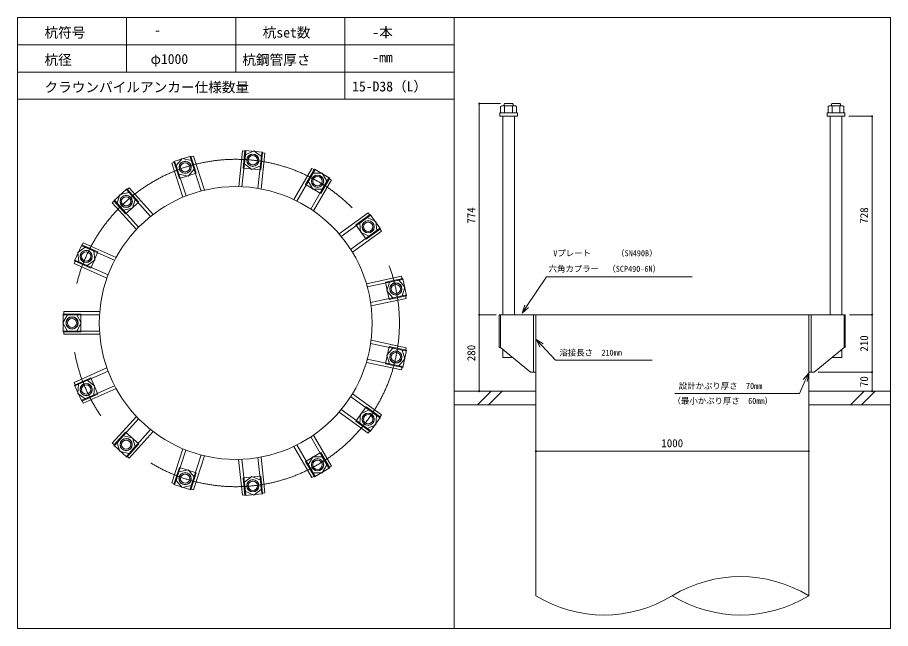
# Model space of a CAD drawing. Units: millimetres, scale not verified. Extents: x -20553 to 20553, y -9578 to 9578.
# Drawn here: x -13953 to -10753, y -2558 to -318 of the extents above; entities that cross this region are included whole.
import ezdxf
from ezdxf.enums import TextEntityAlignment as Align

# ---------------------------------------------------------------- set-up
doc = ezdxf.new("R2010")
doc.units = ezdxf.units.MM
doc.header["$LTSCALE"] = 20
doc.linetypes.add('USER1', pattern=[101.6, 63.5, -12.7, 12.7, -12.7])
for name, color, linetype, lineweight in [('0-0_0', 7, 'Continuous', 15), ('0-1_01_KUI', 5, 'Continuous', 18), ('0-3_22_部品', 7, 'Continuous', 15), ('0-4_09_SUNPO', 7, 'Continuous', 18), ('0-5_07_CENTER', 1, 'USER1', 18), ('0-6_02_KANAMONO', 6, 'Continuous', 18), ('0-7_10_WAKU', 4, 'Continuous', 18), ('0-9_03_ANCHOR', 4, 'Continuous', 18)]:
    doc.layers.add(name, color=color, linetype=linetype, lineweight=lineweight)
doc.styles.add('ＭＳ ゴシック', font='')
doc.styles.get('ＭＳ ゴシック').set_extended_font_data('MS Gothic')

# ---------------------------------------------------------------- blocks, each defined once
blk = doc.blocks.new('_DotSmall')
at = {"layer": '0-0_0'}
blk.add_line((0.0625, 0), (-0.0625, 0), dxfattribs=at)
blk.add_circle((0, 0), 0.0625, dxfattribs=at)
blk = doc.blocks.new('_Open30')
at = {"layer": '0-3_22_部品'}
blk.add_line((0, 0), (-1, 0), dxfattribs=at)
blk.add_lwpolyline([(-1, 0.2679), (0, 0), (-1, -0.2679)], dxfattribs=at)

msp = doc.modelspace()

# ---------------------------------------------------------------- linework, layer by layer
at = {"layer": '0-1_01_KUI'}
for p, q in [((-12053.02, -1407.67), (-11053.02, -1407.67)), ((-12053.02, -1407.67), (-12053.02, -2437.67)), ((-11053.02, -1407.67), (-11053.02, -2437.67))]:
    msp.add_line(p, q, dxfattribs=at)
at = {"layer": '0-1_01_KUI', "color": 2}
for p, q in [((-12353.02, -1687.67), (-12053.02, -1687.67)), ((-10753.02, -1687.67), (-11053.02, -1687.67)), ((-12353.02, -1737.67), (-12053.02, -1737.67)), ((-10753.02, -1737.67), (-11053.02, -1737.67))]:
    msp.add_line(p, q, dxfattribs=at)
at = {"layer": '0-1_01_KUI', "color": 4}
for p, q in [((-12216.47, -1687.67), (-12266.47, -1737.67)), ((-12176.31, -1687.67), (-12226.31, -1737.67)), ((-10849.97, -1687.67), (-10899.97, -1737.67)), ((-10809.81, -1687.67), (-10859.81, -1737.67))]:
    msp.add_line(p, q, dxfattribs=at)
at = {"layer": '0-1_01_KUI'}
msp.add_circle((-13153.02, -1437.67), 500, dxfattribs=at)
for centre, start, end in [((-11303.02, -2845.92), 58.51775, 121.48225), ((-11803.02, -2029.43), 238.51779, 301.48223), ((-11303.02, -2029.43), 238.51776, 301.48221)]:
    msp.add_arc(centre, 478.71, start, end, dxfattribs=at)
at = {"layer": '0-4_09_SUNPO', "color": 3}
for p, q in [((-12182.65, -633.67), (-12260.29, -633.67)), ((-12260.29, -1407.67), (-12260.29, -633.67)), ((-10905.52, -679.67), (-10820.48, -679.67)), ((-10820.48, -1407.67), (-10820.48, -679.67)), ((-12198.02, -1407.67), (-12260.29, -1407.67)), ((-12202.08, -1407.67), (-12260.29, -1407.67)), ((-12260.29, -1687.67), (-12260.29, -1407.67)), ((-10903.96, -1407.67), (-10820.48, -1407.67)), ((-10903.96, -1407.67), (-10820.48, -1407.67)), ((-10820.48, -1617.67), (-10820.48, -1407.67)), ((-11018.02, -1617.67), (-10820.48, -1617.67)), ((-11018.02, -1617.67), (-10820.48, -1617.67)), ((-10820.48, -1687.67), (-10820.48, -1617.67)), ((-12068.02, -1687.67), (-12260.29, -1687.67)), ((-11038.02, -1687.67), (-10820.48, -1687.67)), ((-12053.02, -1892.67), (-12053.02, -1907.67)), ((-11053.02, -1907.67), (-12053.02, -1907.67)), ((-11053.02, -1892.67), (-11053.02, -1907.67))]:
    msp.add_line(p, q, dxfattribs=at)
for points in [[(-12086.89, -1376.98), (-12014.48, -1268.06), (-11480.21, -1268.06)], [(-12031.52, -1520.19), (-11980.88, -1573.36), (-11626.44, -1573.36)], [(-11065.48, -1648.67), (-11087.21, -1696.28), (-11544.1, -1696.28)]]:
    msp.add_lwpolyline(points, dxfattribs=at)
at = {"layer": '0-5_07_CENTER'}
msp.add_circle((-13153.02, -1437.67), 600, dxfattribs=at)
at = {"layer": '0-6_02_KANAMONO'}
for p, q in [((-13319.6, -829.38), (-13308.18, -825.67)), ((-13319.6, -829.38), (-13279.15, -953.84)), ((-13308.18, -825.67), (-13267.48, -950.95)), ((-13128.39, -806.79), (-13142.16, -937.79)), ((-13116.46, -808.05), (-13130.13, -938.2)), ((-13116.46, -808.05), (-13128.39, -806.79)), ((-13057.78, -814.21), (-13071.46, -944.37)), ((-13045.84, -815.47), (-13059.61, -946.48)), ((-13057.78, -814.21), (-13045.84, -815.47)), ((-13375.71, -847.61), (-13387.12, -851.32)), ((-13387.12, -851.32), (-13346.42, -976.59)), ((-13375.71, -847.61), (-13335.27, -972.07)), ((-12873.92, -871.35), (-12939.78, -985.43)), ((-12863.52, -877.35), (-12928.96, -990.69)), ((-12863.52, -877.35), (-12873.92, -871.35)), ((-12812.43, -906.85), (-12877.87, -1020.19)), ((-12802.04, -912.85), (-12867.9, -1026.93)), ((-12812.43, -906.85), (-12802.04, -912.85)), ((-13552.61, -949.72), (-13543.69, -941.69)), ((-13552.61, -949.72), (-13465.04, -1046.98)), ((-13543.69, -941.69), (-13455.55, -1039.58)), ((-13596.46, -989.2), (-13605.38, -997.23)), ((-13596.46, -989.2), (-13508.89, -1086.45)), ((-13605.38, -997.23), (-13517.24, -1095.12)), ((-12667.7, -1033.84), (-12774.27, -1111.26)), ((-12660.65, -1043.54), (-12766.52, -1120.47)), ((-12660.65, -1043.54), (-12667.7, -1033.84)), ((-12625.97, -1091.28), (-12731.85, -1168.2)), ((-12618.92, -1100.98), (-12725.49, -1178.41)), ((-12625.97, -1091.28), (-12618.92, -1100.98)), ((-13716.53, -1154.43), (-13711.65, -1143.47)), ((-13711.65, -1143.47), (-13591.31, -1197.05)), ((-13716.53, -1154.43), (-13596.98, -1207.66)), ((-13740.53, -1208.33), (-13745.41, -1219.3)), ((-13740.53, -1208.33), (-13620.98, -1261.56)), ((-13745.41, -1219.3), (-13625.08, -1272.87)), ((-12545.4, -1266.15), (-12674.25, -1293.53)), ((-12542.91, -1277.88), (-12670.92, -1305.09)), ((-12542.91, -1277.88), (-12545.4, -1266.15)), ((-12530.64, -1335.59), (-12658.66, -1362.8)), ((-12530.64, -1335.59), (-12528.15, -1347.33)), ((-12528.15, -1347.33), (-12657, -1374.72)), ((-13783.02, -1396.12), (-13651.29, -1396.12)), ((-13783.02, -1408.12), (-13783.02, -1396.12)), ((-12187.08, -1407.67), (-12183.02, -1407.67)), ((-12187.08, -1407.67), (-12187.08, -1527.67)), ((-12183.02, -1407.67), (-12053.02, -1407.67)), ((-12183.02, -1407.67), (-12183.02, -1527.67)), ((-12053.02, -1407.67), (-12053.02, -1587.67)), ((-12053.02, -1407.67), (-12053.02, -1587.67)), ((-10923.02, -1407.67), (-11053.02, -1407.67)), ((-11053.02, -1407.67), (-11053.02, -1587.67)), ((-11053.02, -1407.67), (-11053.02, -1587.67)), ((-10918.96, -1407.67), (-10923.02, -1407.67)), ((-10923.02, -1407.67), (-10923.02, -1527.67)), ((-10918.96, -1407.67), (-10918.96, -1527.67)), ((-13783.02, -1408.12), (-13652.15, -1408.12)), ((-13783.02, -1467.12), (-13652.15, -1467.12)), ((-13783.02, -1467.12), (-13783.02, -1479.12)), ((-13783.02, -1479.12), (-13651.3, -1479.12)), ((-12528.17, -1528.11), (-12657.01, -1500.73)), ((-12530.66, -1539.85), (-12658.67, -1512.64)), ((-12530.66, -1539.85), (-12528.17, -1528.11)), ((-12183.02, -1527.67), (-12187.08, -1527.67)), ((-12073.02, -1617.67), (-12183.02, -1527.67)), ((-11033.02, -1617.67), (-10923.02, -1527.67)), ((-10923.02, -1527.67), (-10918.96, -1527.67)), ((-12545.43, -1609.3), (-12674.28, -1581.91)), ((-12542.93, -1597.56), (-12670.94, -1570.35)), ((-12542.93, -1597.56), (-12545.43, -1609.3)), ((-13745.45, -1655.96), (-13625.11, -1602.38)), ((-13740.57, -1666.92), (-13621.01, -1613.69)), ((-12053.02, -1617.67), (-12073.02, -1617.67)), ((-11053.02, -1617.67), (-11033.02, -1617.67)), ((-13740.57, -1666.92), (-13745.45, -1655.96)), ((-13716.58, -1720.82), (-13597.02, -1667.59)), ((-13711.69, -1731.78), (-13591.36, -1678.21)), ((-13716.58, -1720.82), (-13711.69, -1731.78)), ((-12626.03, -1784.15), (-12731.9, -1707.23)), ((-12618.98, -1774.44), (-12725.54, -1697.02)), ((-12660.71, -1831.88), (-12766.59, -1754.96)), ((-13605.45, -1878.05), (-13517.31, -1780.16)), ((-13596.53, -1886.08), (-13508.96, -1788.82)), ((-12667.76, -1841.59), (-12774.33, -1764.16)), ((-12626.03, -1784.15), (-12618.98, -1774.44)), ((-13552.69, -1925.56), (-13465.12, -1828.31)), ((-13543.77, -1933.59), (-13455.63, -1835.7)), ((-12812.52, -1968.54), (-12877.95, -1855.21)), ((-12802.12, -1962.54), (-12867.98, -1848.47)), ((-12660.71, -1831.88), (-12667.76, -1841.59)), ((-13596.53, -1886.08), (-13605.45, -1878.05)), ((-12863.61, -1998.04), (-12929.05, -1884.7)), ((-13387.22, -2024), (-13346.51, -1898.72)), ((-13375.8, -2027.71), (-13335.36, -1903.24)), ((-12874, -2004.04), (-12939.87, -1889.96)), ((-13552.69, -1925.56), (-13543.77, -1933.59)), ((-13319.69, -2045.94), (-13279.25, -1921.48)), ((-13308.28, -2049.65), (-13267.58, -1924.37)), ((-13128.49, -2068.57), (-13142.26, -1937.56)), ((-13116.56, -2067.31), (-13130.24, -1937.15)), ((-13057.88, -2061.14), (-13071.56, -1930.99)), ((-13045.94, -2059.89), (-13059.71, -1928.89)), ((-12812.52, -1968.54), (-12802.12, -1962.54)), ((-12863.61, -1998.04), (-12874, -2004.04)), ((-13375.8, -2027.71), (-13387.22, -2024)), ((-13319.69, -2045.94), (-13308.28, -2049.65)), ((-13116.56, -2067.31), (-13128.49, -2068.57)), ((-13057.88, -2061.14), (-13045.94, -2059.89))]:
    msp.add_line(p, q, dxfattribs=at)
for points in [[(-13121.37, -854.82), (-13093.81, -874.84), (-13062.69, -860.99), (-13059.13, -827.11), (-13086.69, -807.09), (-13117.81, -820.94)], [(-13361.18, -892.34), (-13327.86, -899.42), (-13305.06, -874.11), (-13315.59, -841.71), (-13348.91, -834.63), (-13371.7, -859.94)], [(-12887.04, -918.08), (-12870.01, -947.58), (-12835.94, -947.58), (-12818.91, -918.08), (-12835.94, -888.58), (-12870.01, -888.58)], [(-13564.99, -1024.15), (-13531.67, -1017.07), (-13521.14, -984.67), (-13543.93, -959.36), (-13577.25, -966.44), (-13587.78, -998.83)], [(-12698.7, -1071.19), (-12695.14, -1105.07), (-12664.02, -1118.92), (-12636.46, -1098.9), (-12640.02, -1065.02), (-12671.14, -1051.17)], [(-13697.57, -1227.46), (-13670.01, -1207.44), (-13673.57, -1173.56), (-13704.69, -1159.71), (-13732.25, -1179.73), (-13728.68, -1213.61)], [(-12588.91, -1287.66), (-12599.44, -1320.06), (-12576.65, -1345.37), (-12543.33, -1338.29), (-12532.8, -1305.89), (-12555.59, -1280.58)], [(-12062.02, -1407.67), (-12053.02, -1407.67), (-12053.02, -1617.67), (-12062.02, -1617.67)], [(-11053.02, -1407.67), (-11044.02, -1407.67), (-11044.02, -1617.67), (-11053.02, -1617.67)], [(-13735.99, -1467.12), (-13718.96, -1437.62), (-13735.99, -1408.12), (-13770.05, -1408.12), (-13787.08, -1437.62), (-13770.05, -1467.12)], [(-12576.67, -1530.07), (-12599.46, -1555.39), (-12588.93, -1587.78), (-12555.62, -1594.87), (-12532.82, -1569.55), (-12543.35, -1537.16)], [(-13673.61, -1701.69), (-13670.05, -1667.81), (-13697.61, -1647.79), (-13728.73, -1661.65), (-13732.29, -1695.52), (-13704.73, -1715.55)], [(-12664.08, -1756.51), (-12695.2, -1770.36), (-12698.76, -1804.24), (-12671.2, -1824.26), (-12640.08, -1810.41), (-12636.52, -1776.53)], [(-13521.22, -1890.61), (-13531.74, -1858.21), (-13565.06, -1851.13), (-13587.86, -1876.44), (-13577.33, -1908.84), (-13544.01, -1915.92)], [(-12836.03, -1927.81), (-12870.1, -1927.81), (-12887.13, -1957.31), (-12870.1, -1986.81), (-12836.03, -1986.81), (-12819, -1957.31)], [(-13305.16, -2001.21), (-13327.95, -1975.9), (-13361.27, -1982.98), (-13371.8, -2015.37), (-13349, -2040.69), (-13315.69, -2033.61)], [(-13062.79, -2014.37), (-13093.91, -2000.51), (-13121.47, -2020.54), (-13117.91, -2054.41), (-13086.79, -2068.27), (-13059.23, -2048.25)]]:
    msp.add_lwpolyline(points, close=True, dxfattribs=at)
for centre, radius in [((-13090.25, -840.97), 22.5), ((-13090.3, -840.96), 21.75), ((-13338.38, -867.02), 22.5), ((-13338.43, -867.04), 21.75), ((-12852.98, -918.08), 22.5), ((-12853.02, -918.06), 21.75), ((-13554.46, -991.75), 22.5), ((-13554.5, -991.79), 21.75), ((-12667.58, -1085.04), 22.5), ((-12667.61, -1085), 21.75), ((-13701.13, -1193.59), 22.5), ((-13701.15, -1193.63), 21.75), ((-12566.12, -1312.98), 22.5), ((-12566.13, -1312.93), 21.75), ((-13753.02, -1437.62), 22.5), ((-13753.02, -1437.67), 21.75), ((-12566.14, -1562.47), 22.5), ((-12566.13, -1562.42), 21.75), ((-13701.17, -1681.67), 22.5), ((-13701.15, -1681.72), 21.75), ((-12667.64, -1790.39), 22.5), ((-12667.61, -1790.34), 21.75), ((-13554.54, -1883.53), 22.5), ((-13554.5, -1883.56), 21.75), ((-12853.06, -1957.31), 22.5), ((-12853.02, -1957.29), 21.75), ((-13338.48, -2008.29), 22.5), ((-13338.43, -2008.31), 21.75), ((-13090.35, -2034.39), 22.5), ((-13090.3, -2034.39), 21.75)]:
    msp.add_circle(centre, radius, dxfattribs=at)
at = {"layer": '0-7_10_WAKU'}
for p, q in [((-13953.02, -317.67), (-13953.02, -2557.67)), ((-10753.02, -317.67), (-13953.02, -317.67)), ((-13553.02, -417.67), (-13553.02, -317.67)), ((-13153.02, -417.67), (-13153.02, -317.67)), ((-12753.02, -417.67), (-12753.02, -317.67)), ((-12353.02, -317.67), (-12353.02, -2557.67)), ((-12353.02, -417.67), (-13953.02, -417.67)), ((-13553.02, -517.67), (-13553.02, -417.67)), ((-13153.02, -517.67), (-13153.02, -417.67)), ((-12753.02, -517.67), (-12753.02, -417.67)), ((-12353.02, -517.67), (-13953.02, -517.67)), ((-12753.02, -617.67), (-12753.02, -517.67)), ((-12353.02, -617.67), (-13953.02, -617.67))]:
    msp.add_line(p, q, dxfattribs=at)
msp.add_lwpolyline([(-10753.02, -317.67), (-10753.02, -2557.67), (-13953.02, -2557.67)], dxfattribs=at)
at = {"layer": '0-9_03_ANCHOR', "color": 2}
for p, q in [((-12167.65, -633.67), (-12169.52, -635.54)), ((-12169.52, -635.54), (-12169.52, -641.67)), ((-12138.39, -633.67), (-12167.65, -633.67)), ((-10967.65, -633.67), (-10969.52, -635.54)), ((-10969.52, -635.54), (-10969.52, -641.67)), ((-10938.39, -633.67), (-10967.65, -633.67))]:
    msp.add_line(p, q, dxfattribs=at)
at = {"layer": '0-9_03_ANCHOR'}
for p, q in [((-12167.45, -641.67), (-12167.45, -667.67)), ((-12138.59, -641.67), (-12138.59, -667.67)), ((-10967.45, -641.67), (-10967.45, -667.67)), ((-10938.59, -641.67), (-10938.59, -667.67))]:
    msp.add_line(p, q, dxfattribs=at)
at = {"layer": '0-9_03_ANCHOR', "color": 2}
for points in [[(-12138.39, -633.67), (-12136.52, -635.54), (-12136.52, -641.67)], [(-10938.39, -633.67), (-10936.52, -635.54), (-10936.52, -641.67)], [(-12174.53, -1534.62), (-12174.53, -1563.67), (-12139.02, -1563.67)], [(-10967.02, -1563.67), (-10931.51, -1563.67), (-10931.51, -1534.62)]]:
    msp.add_lwpolyline(points, dxfattribs=at)
at = {"layer": '0-9_03_ANCHOR'}
for points in [[(-12120.52, -667.67), (-12120.52, -679.67), (-12185.52, -679.67), (-12185.52, -667.67)], [(-12178.02, -641.67), (-12128.02, -641.67), (-12124.02, -643.98), (-12124.02, -667.67), (-12182.02, -667.67), (-12182.02, -643.98)], [(-10920.52, -667.67), (-10920.52, -679.67), (-10985.52, -679.67), (-10985.52, -667.67)], [(-10978.02, -641.67), (-10928.02, -641.67), (-10924.02, -643.98), (-10924.02, -667.67), (-10982.02, -667.67), (-10982.02, -643.98)], [(-13317.56, -826.09), (-13297.48, -887.91), (-13359.3, -907.99), (-13379.38, -846.17)], [(-13054.58, -812.04), (-13061.38, -876.68), (-13126.02, -869.88), (-13119.23, -805.24)], [(-12808.62, -906.16), (-12841.12, -962.45), (-12897.42, -929.95), (-12864.92, -873.66)], [(-13552.09, -945.89), (-13508.6, -994.19), (-13556.9, -1037.69), (-13600.4, -989.38)], [(-12622.21, -1092.19), (-12674.8, -1130.4), (-12713.01, -1077.81), (-12660.42, -1039.61)], [(-13717.62, -1150.72), (-13658.24, -1177.16), (-13684.68, -1236.54), (-13744.06, -1210.1)], [(-12527.58, -1337.96), (-12591.16, -1351.47), (-12604.68, -1287.89), (-12541.1, -1274.38)], [(-13785.52, -1405.17), (-13720.52, -1405.17), (-13720.52, -1470.17), (-13785.52, -1470.17)], [(-12541.1, -1600.97), (-12604.68, -1587.45), (-12591.16, -1523.87), (-12527.58, -1537.39)], [(-13744.06, -1665.24), (-13684.68, -1638.81), (-13658.24, -1698.19), (-13717.62, -1724.62)], [(-12660.42, -1835.74), (-12713.01, -1797.53), (-12674.8, -1744.95), (-12622.21, -1783.15)], [(-13600.4, -1885.97), (-13556.9, -1837.66), (-13508.6, -1881.15), (-13552.09, -1929.46)], [(-12864.92, -2001.68), (-12897.42, -1945.39), (-12841.12, -1912.89), (-12808.62, -1969.18)], [(-13379.38, -2029.17), (-13359.3, -1967.35), (-13297.48, -1987.44), (-13317.56, -2049.26)], [(-13119.23, -2070.11), (-13126.02, -2005.46), (-13061.38, -1998.67), (-13054.58, -2063.31)]]:
    msp.add_lwpolyline(points, close=True, dxfattribs=at)
at = {"layer": '0-9_03_ANCHOR', "color": 2}
for points in [[(-12174.53, -679.67), (-12131.51, -679.67), (-12131.51, -1407.67), (-12174.53, -1407.67)], [(-10974.53, -679.67), (-10931.51, -679.67), (-10931.51, -1407.67), (-10974.53, -1407.67)]]:
    msp.add_lwpolyline(points, close=True, dxfattribs=at)
at = {"layer": '0-9_03_ANCHOR'}
for centre in [(-13090.3, -840.96), (-13338.43, -867.04), (-12853.02, -918.06), (-13554.5, -991.79), (-12667.61, -1085), (-13701.15, -1193.63), (-12566.13, -1312.93), (-13753.02, -1437.67), (-12566.13, -1562.42), (-13701.15, -1681.72), (-12667.61, -1790.34), (-13554.5, -1883.56), (-12853.02, -1957.29), (-13338.43, -2008.31), (-13090.3, -2034.39)]:
    msp.add_circle(centre, 17, dxfattribs=at)

# ---------------------------------------------------------------- block references
at = {"layer": '0-4_09_SUNPO', "xscale": 30, "yscale": 30}
for name, p, rotation in [('_DotSmall', (-12260.29, -633.67), 90), ('_DotSmall', (-10820.48, -679.67), 90), ('_Open30', (-12103.5, -1401.96), 236.38292), ('_DotSmall', (-12260.29, -1407.67), 270), ('_DotSmall', (-12260.29, -1407.67), 90), ('_DotSmall', (-10820.48, -1407.67), 270), ('_DotSmall', (-10820.48, -1407.67), 90), ('_Open30', (-12052.2, -1498.46), 133.59929), ('_Open30', (-11053.02, -1621.38), 65.4645), ('_DotSmall', (-10820.48, -1617.67), 270), ('_DotSmall', (-10820.48, -1617.67), 90), ('_DotSmall', (-12260.29, -1687.67), 270), ('_DotSmall', (-10820.48, -1687.67), 270), ('_DotSmall', (-12053.02, -1907.67), 180)]:
    msp.add_blockref(name, p, dxfattribs=dict(at, rotation=rotation))
msp.add_blockref('_DotSmall', (-11053.02, -1907.67), dxfattribs=at)

# ---------------------------------------------------------------- texts
at = {"layer": '0-4_09_SUNPO', "style": 'ＭＳ ゴシック'}
for s, height, p in [('杭符号', 36.66, (-13853.99, -402.41)), ('杭set数', 36.66, (-13053.99, -402.41)), ('-本', 36.66, (-12652.28, -401.56)), ('-', 36.66, (-13452.28, -393.32)), ('杭径', 36.66, (-13853.99, -502.41)), ('φ1000', 36.66, (-13465.07, -499.28)), ('杭鋼管厚さ', 36.66, (-13128.89, -502.41)), ('-mm', 36.66, (-12652.28, -493.32)), ('クラウンパイルアンカー仕様数量', 36.66, (-13853.99, -602.69)), ('15-D38（L）', 36.66, (-12726.23, -599.85)), (' Vプレート\u3000\u3000\u3000（SN490B）', 21.99, (-12003.95, -1199.53)), ('六角カプラー\u3000（SCP490-6N）', 21.99, (-12006.17, -1256.69)), ('溶接長さ\u3000210mm', 21.99, (-11966.61, -1564.1)), (' 設計かぶり厚さ\u300070mm', 21.99, (-11544.1, -1686.06)), ('（最小かぶり厚さ\u300060mm）', 21.99, (-11551.94, -1740.83)), ('1000', 29.33, (-11593.02, -1901.67))]:
    msp.add_text(s, height=height, dxfattribs=at).set_placement(p, align=Align.BOTTOM_LEFT)
for s, p in [('774', (-12266.29, -1073.67)), ('728', (-10826.48, -1073.67)), ('210', (-10826.48, -1542.67)), ('280', (-12266.29, -1577.67)), ('70', (-10826.48, -1672.67))]:
    msp.add_text(s, height=29.33, rotation=90, dxfattribs=at).set_placement(p, align=Align.BOTTOM_LEFT)

doc.saveas('drawing.dxf')
